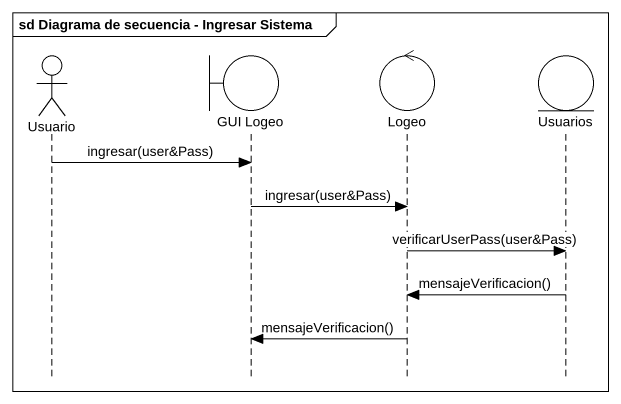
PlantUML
@startuml
mainframe sd Diagrama de secuencia - Ingresar Sistema
hide footbox
actor Usuario
boundary "GUI Logeo" as GUI_Logeo
control Logeo
entity Usuarios

Usuario -> GUI_Logeo : ingresar(user&Pass)
GUI_Logeo -> Logeo : ingresar(user&Pass)
Logeo -> Usuarios : verificarUserPass(user&Pass)
Usuarios -> Logeo : mensajeVerificacion()
Logeo -> GUI_Logeo : mensajeVerificacion()
@enduml
